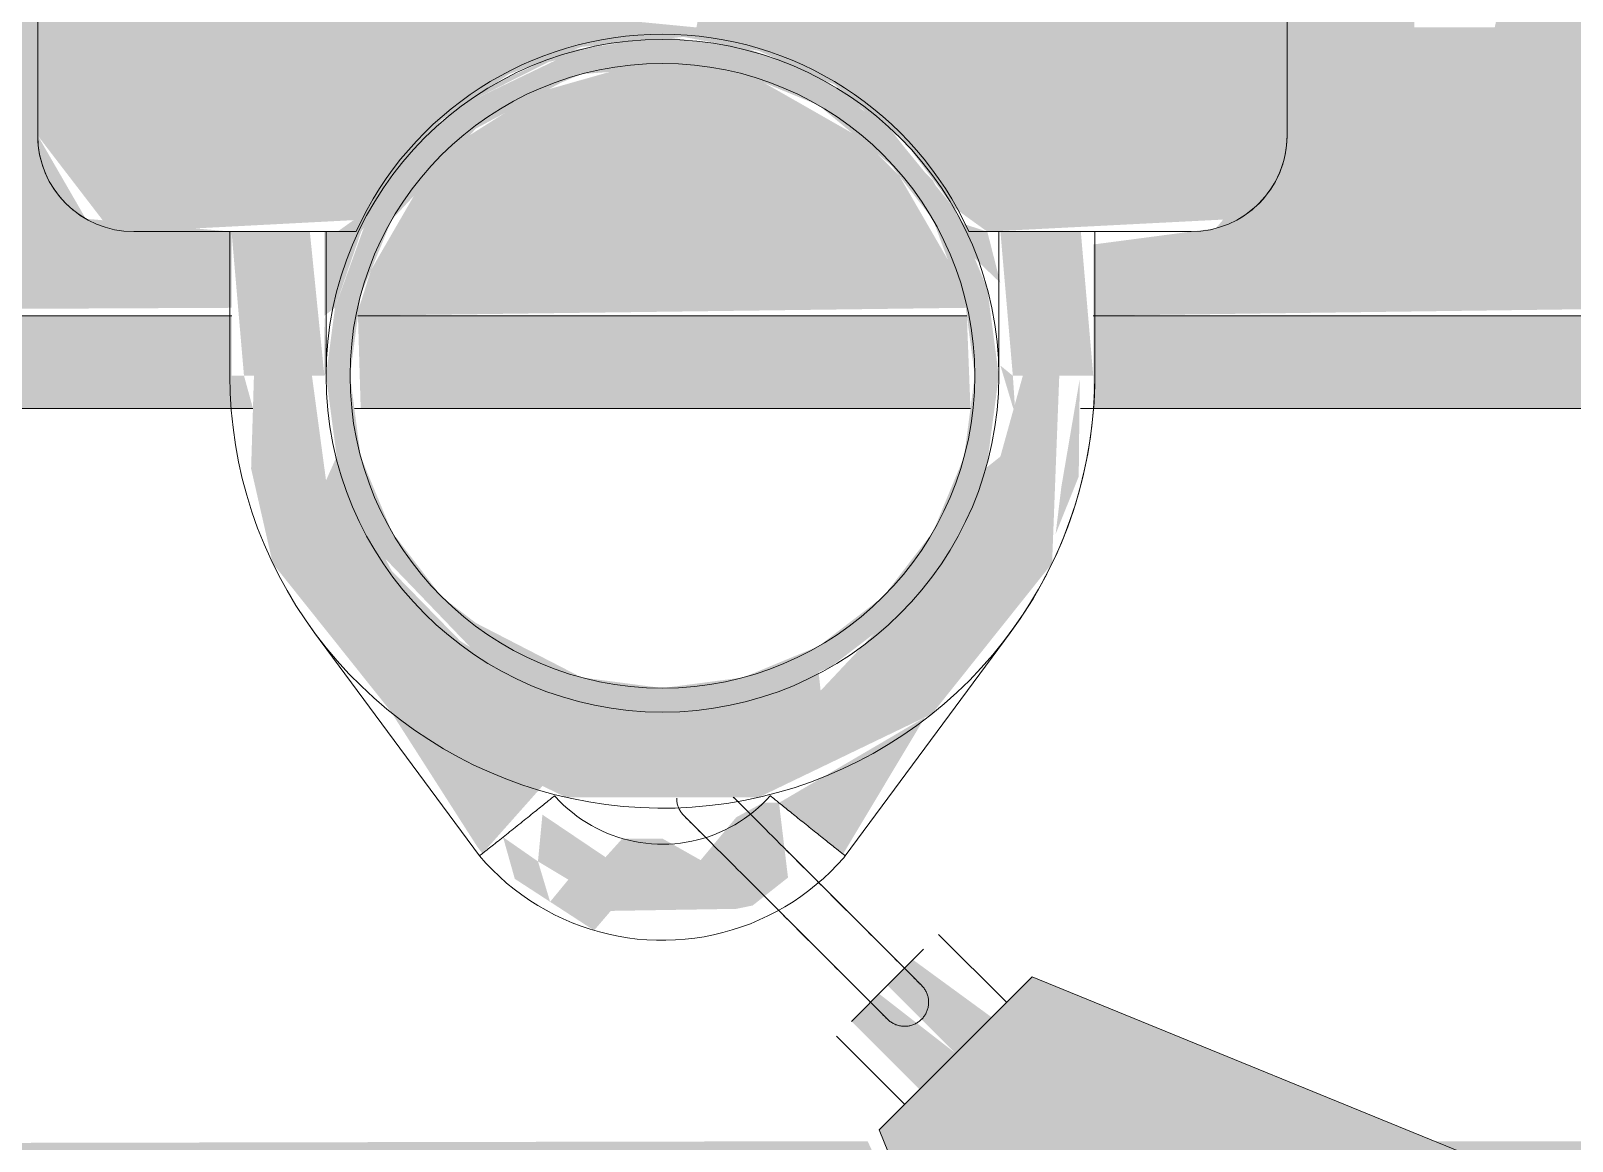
# Model space of a CAD drawing. Header units: inches. Extents: x -54868 to -186, y -265 to 853.
# Drawn here: x -24919.05 to -24911.03, y 282.95 to 288.73 of the extents above; entities that cross this region are included whole.
import ezdxf

# ---------------------------------------------------------------- set-up
doc = ezdxf.new("R2010")
doc.units = ezdxf.units.IN
doc.header["$MEASUREMENT"] = 0
doc.layers.add('Q-SPCQ', color=91, linetype='Continuous', lineweight=9)
doc.layers.add('S-BEAM', color=12, linetype='Continuous', lineweight=9)

# ---------------------------------------------------------------- blocks, each defined once
blk = doc.blocks.new('Girt_Z - 8_D-V16-Section 13')
at = {"layer": 'S-BEAM'}
h = blk.add_hatch(color=256, dxfattribs=at)
h.paths.add_polyline_path([(-25854.1181, 287.25), (-25822.7652, 287.2911), (-25822.7876, 289.6172), (-25906.2652, 289.6172), (-25906.2652, 289.5), (-25906.1402, 289.4561), (-25906.0812, 287.5487), (-25905.9256, 287.25), (-25862.7576, 287.25)], flags=0)
h.paths.add_polyline_path([(-24752.586, 287.25), (-24672.8121, 287.3321), (-24672.6402, 287.7652), (-24672.6402, 289.4889), (-24672.5152, 289.5), (-24672.5152, 289.6172), (-24756.0152, 289.6172), (-24756.0152, 287.25)], flags=0)
h.paths.add_polyline_path([(-25971.3902, 287.25), (-25908.0825, 287.3321), (-25907.8902, 287.5114), (-25907.8902, 289.4889), (-25907.7652, 289.5), (-25907.7652, 289.6172), (-25971.3902, 289.6172)], flags=0)
h.paths.add_polyline_path([(-24757.5152, 287.25), (-24757.5376, 289.6172), (-24813.8902, 289.6172), (-24813.8902, 287.25), (-24765.545, 287.25)], flags=0)
h.paths.add_polyline_path([(-25664.0498, 287.25), (-25661.4368, 287.2911), (-25661.4997, 287.4887), (-25661.7822, 287.9771), (-25661.9814, 288.1749), (-25662.4887, 288.4632), (-25662.7932, 288.5333), (-25663.2373, 288.5333), (-25663.667, 288.4113), (-25664.0549, 288.1705), (-25664.2527, 287.9714), (-25664.5308, 287.4887), (-25664.5849, 287.25)], flags=0)
h.paths.add_polyline_path([(-25821.2652, 287.25), (-25700.3902, 287.25), (-25700.3902, 289.6172), (-25821.2652, 289.6172), (-25821.2652, 287.2911)], flags=0)
h.paths.add_polyline_path([(-24670.5403, 287.25), (-24542.3902, 287.25), (-24542.3902, 289.6172), (-24671.0152, 289.6172), (-24671.0152, 289.5), (-24670.8902, 289.4561), (-24670.8093, 287.3901), (-24670.7263, 287.2777), (-24670.6979, 287.25)], flags=0)
h.paths.add_polyline_path([(-24428.6058, 287.25), (-24252.8902, 287.25), (-24252.8902, 289.6172), (-24524.3902, 289.6172), (-24524.3902, 287.25)], flags=0)
h.paths.add_polyline_path([(-24986.6117, 287.25), (-24986.6117, 288.6875), (-24983.6742, 288.75), (-24983.6742, 289.375), (-24983.4867, 289.375), (-24983.4867, 288.6875), (-24982.8531, 288.6875), (-24982.8531, 289.5), (-24984.1065, 289.5), (-24984.1065, 289.0625), (-24984.3702, 289.0625), (-24984.4349, 288.75), (-24984.8531, 288.75), (-24984.8643, 289.0625), (-24985.1168, 289.0625), (-24985.1168, 289.5), (-24985.8617, 289.5419), (-24985.8617, 289.6172), (-25000.3617, 289.5419), (-25000.3617, 289.5), (-25001.1065, 289.5), (-25001.1065, 289.0625), (-25001.3702, 289.0625), (-25001.4349, 288.75), (-25001.8531, 288.75), (-25001.8643, 289.0625), (-25002.1168, 289.0625), (-25002.1168, 289.5), (-25002.7992, 289.5), (-25002.7992, 287.25), (-24990.1712, 287.25)], flags=0)
h.paths.add_polyline_path([(-25682.3902, 287.25), (-25669.9813, 287.2911), (-25669.9813, 289.5), (-25670.6636, 289.5), (-25670.6636, 289.0625), (-25670.9273, 289.0625), (-25670.992, 288.75), (-25671.4103, 288.75), (-25671.4214, 289.0625), (-25671.674, 289.0625), (-25671.674, 289.5), (-25672.4188, 289.5419), (-25672.4188, 289.6172), (-25682.3902, 289.6172), (-25682.3902, 287.2911)], flags=0)
h.paths.add_polyline_path([(-25003.0492, 287.25), (-25003.0492, 289.5), (-25004.1742, 289.5), (-25004.1742, 287.25)], flags=0)
h.paths.add_polyline_path([(-25004.4242, 287.25), (-25004.4242, 289.5), (-25005.1065, 289.5), (-25005.1065, 289.0625), (-25005.3702, 289.0625), (-25005.4349, 288.75), (-25005.8531, 288.75), (-25005.8643, 289.0625), (-25006.1168, 289.0625), (-25006.1168, 289.5), (-25006.8617, 289.5419), (-25006.8617, 289.6172), (-25103.3902, 289.6172), (-25103.3902, 287.25), (-25007.4502, 287.25)], flags=0)
h.paths.add_polyline_path([(-25669.7313, 287.25), (-25668.6063, 287.2911), (-25668.6063, 289.5), (-25669.7313, 289.5), (-25669.7313, 287.2911)], flags=0)
h.paths.add_polyline_path([(-25668.3563, 287.25), (-25665.2567, 287.2911), (-25665.2567, 287.6875), (-25666.0152, 287.7545), (-25666.2652, 288.1875), (-25666.2652, 289.5), (-25666.6636, 289.4513), (-25666.6636, 289.0625), (-25666.9273, 289.0625), (-25666.992, 288.75), (-25667.4103, 288.75), (-25667.4214, 289.0625), (-25667.674, 289.0625), (-25667.674, 289.5), (-25668.3563, 289.4316), (-25668.3563, 287.2911)], flags=0)
h.paths.add_polyline_path([(-25121.3902, 287.25), (-25121.3902, 289.6172), (-25392.8902, 289.6172), (-25392.8902, 287.25), (-25257.9948, 287.25)], flags=0)
h.paths.add_polyline_path([(-25664.7737, 287.25), (-25664.7187, 287.2911), (-25664.5825, 287.6875), (-25664.3367, 288.0654), (-25663.9953, 288.3724), (-25663.667, 288.5455), (-25663.2373, 288.6583), (-25662.7932, 288.6583), (-25662.2708, 288.5071), (-25661.89, 288.2611), (-25661.6079, 287.9536), (-25661.3902, 287.5483), (-25661.2567, 287.4206), (-25661.3249, 287.6875), (-25661.4601, 287.75), (-25661.89, 288.2905), (-25662.2171, 288.5071), (-25662.5946, 288.6489), (-25663.0152, 288.7005), (-25663.5167, 288.6279), (-25663.9682, 288.4207), (-25664.2612, 288.1749), (-25664.5318, 287.8125), (-25664.7056, 287.6875), (-25664.7737, 287.6875), (-25664.7737, 287.2911)], flags=0)
h.paths.add_polyline_path([(-25410.8902, 287.25), (-25410.8902, 289.6172), (-25571.9188, 289.5419), (-25571.9188, 289.5), (-25572.6636, 289.5), (-25572.6636, 289.0625), (-25572.9273, 289.0625), (-25572.992, 288.75), (-25573.4103, 288.75), (-25573.4214, 289.0625), (-25573.674, 289.0625), (-25573.674, 289.5), (-25574.3563, 289.5), (-25574.3563, 287.25), (-25534.4578, 287.25)], flags=0)
h.paths.add_polyline_path([(-25574.6063, 287.25), (-25574.6063, 289.5), (-25575.7313, 289.5), (-25575.7313, 287.25)], flags=0)
h.paths.add_polyline_path([(-25575.9813, 287.25), (-25575.9813, 289.5), (-25576.6636, 289.5), (-25576.6636, 289.0625), (-25576.9273, 289.0625), (-25576.992, 288.75), (-25577.4103, 288.75), (-25577.4214, 289.0625), (-25577.674, 289.0625), (-25577.674, 289.5), (-25578.4188, 289.5419), (-25578.4188, 289.6172), (-25592.9188, 289.5419), (-25592.9188, 289.5), (-25593.6636, 289.5), (-25593.6636, 289.0625), (-25593.9273, 289.0625), (-25593.992, 288.75), (-25594.4103, 288.75), (-25594.4214, 289.0625), (-25594.674, 289.0625), (-25594.674, 289.5), (-25595.9273, 289.5), (-25595.9273, 288.6875), (-25595.2938, 288.6875), (-25595.2938, 289.375), (-25595.1063, 289.375), (-25595.1063, 288.6875), (-25592.1688, 288.6279), (-25592.1688, 287.25), (-25577.6551, 287.25)], flags=0)
h.paths.add_polyline_path([(-24926.6117, 287.25), (-24918.0067, 287.2911), (-24918.0067, 287.6875), (-24918.7652, 287.7545), (-24919.0152, 288.1875), (-24919.0152, 289.6172), (-24927.3617, 289.5419), (-24927.3617, 289.5), (-24928.1065, 289.5), (-24928.1065, 289.0625), (-24928.3702, 289.0625), (-24928.4349, 288.75), (-24928.8531, 288.75), (-24928.8643, 289.0625), (-24929.1168, 289.0625), (-24929.1168, 289.5), (-24930.3702, 289.5), (-24930.3702, 288.6875), (-24929.7367, 288.6875), (-24929.695, 289.375), (-24929.5492, 289.375), (-24929.5492, 288.6875), (-24926.6117, 288.6279), (-24926.6117, 287.2911)], flags=0)
h.paths.add_polyline_path([(-25652.1688, 287.25), (-25652.1688, 288.6875), (-25649.2313, 288.75), (-25649.2313, 289.375), (-25649.0438, 289.375), (-25649.0438, 288.6875), (-25648.4103, 288.6875), (-25648.4103, 289.5), (-25649.6636, 289.5), (-25649.6636, 289.0625), (-25649.9273, 289.0625), (-25649.992, 288.75), (-25650.4103, 288.75), (-25650.4214, 289.0625), (-25650.674, 289.0625), (-25650.674, 289.5), (-25651.4188, 289.5419), (-25651.4188, 289.6172), (-25659.7652, 289.5312), (-25659.8357, 288.0654), (-25660.1358, 287.7045), (-25660.7737, 287.6206), (-25660.7737, 287.25), (-25655.4103, 287.25)], flags=0)
h.paths.add_polyline_path([(-24917.5237, 287.25), (-24917.4687, 287.2911), (-24917.3325, 287.6875), (-24917.0764, 288.0788), (-24916.7356, 288.3799), (-24916.3567, 288.5705), (-24915.9873, 288.6583), (-24915.5432, 288.6583), (-24915.1134, 288.5455), (-24914.7256, 288.3267), (-24914.3579, 287.9536), (-24914.1402, 287.5483), (-24914.0067, 287.4206), (-24914.0749, 287.6875), (-24914.1956, 287.7266), (-24914.6162, 288.2677), (-24914.9527, 288.4991), (-24915.3446, 288.6489), (-24915.7652, 288.7005), (-24916.2667, 288.6279), (-24916.7182, 288.4207), (-24917.0459, 288.1417), (-24917.2827, 287.811), (-24917.4556, 287.6875), (-24917.5237, 287.6875), (-24917.5237, 287.2911)], flags=0)
h.paths.add_polyline_path([(-24917.3491, 287.25), (-24914.1868, 287.2911), (-24914.2497, 287.4887), (-24914.5322, 287.9771), (-24914.7256, 288.1705), (-24915.2387, 288.4632), (-24915.6555, 288.5481), (-24915.9873, 288.5333), (-24916.417, 288.4113), (-24916.8409, 288.1429), (-24916.9983, 287.9771), (-24917.2808, 287.4887), (-24917.3437, 287.2911)], flags=0)
h.paths.add_polyline_path([(-24913.5237, 287.25), (-24910.4242, 287.2911), (-24910.4242, 289.5), (-24911.1065, 289.5), (-24911.1065, 289.0625), (-24911.3702, 289.0625), (-24911.4349, 288.75), (-24911.8531, 288.75), (-24911.8643, 289.0625), (-24912.1168, 289.0625), (-24912.1168, 289.5), (-24912.5152, 289.4375), (-24912.5857, 288.0654), (-24912.8858, 287.7045), (-24913.5237, 287.6206), (-24913.5237, 287.2911)], flags=0)
h.paths.add_polyline_path([(-24910.1742, 287.25), (-24909.0492, 287.2911), (-24909.0492, 289.5), (-24910.1742, 289.5), (-24910.1742, 287.2911)], flags=0)
h.paths.add_polyline_path([(-24908.7992, 287.25), (-24831.8902, 287.25), (-24831.8902, 289.6172), (-24906.3617, 289.5419), (-24906.3617, 289.5), (-24907.1065, 289.5), (-24907.1065, 289.0625), (-24907.3702, 289.0625), (-24907.4349, 288.75), (-24907.8531, 288.75), (-24907.8643, 289.0625), (-24908.1168, 289.0625), (-24908.1168, 289.5), (-24908.7992, 289.5), (-24908.7992, 287.2911)], flags=0)
h.paths.add_polyline_path([(-24234.8902, 287.25), (-23963.3902, 287.25), (-23963.3902, 289.6172), (-24234.8902, 289.6172)], flags=0)
h.paths.add_polyline_path([(-23945.3902, 287.25), (-23673.8902, 287.25), (-23673.8902, 289.6172), (-23945.3902, 289.6172)], flags=0)
h.paths.add_polyline_path([(-23655.8902, 287.25), (-23384.3902, 287.25), (-23384.3902, 289.6172), (-23655.8902, 289.6172)], flags=0)
h.paths.add_polyline_path([(-23366.3902, 287.25), (-23094.8902, 287.25), (-23094.8902, 289.6172), (-23366.3902, 289.6172)], flags=0)
h.paths.add_polyline_path([(-23076.8902, 287.25), (-22801.2555, 287.25), (-22801.2555, 289.6172), (-23076.8902, 289.6172)], flags=0)
h.paths.add_polyline_path([(-24946.9739, 288.6875), (-24931.6742, 288.75), (-24931.6742, 289.375), (-24931.4867, 289.375), (-24931.4867, 288.6875), (-24930.8531, 288.6875), (-24930.8531, 289.5), (-24932.1065, 289.5), (-24932.1065, 289.0625), (-24932.3702, 289.0625), (-24932.4349, 288.75), (-24932.8531, 288.75), (-24932.8643, 289.0625), (-24933.1168, 289.0625), (-24933.1168, 289.5), (-24933.8617, 289.5419), (-24933.8617, 289.6172), (-24953.3617, 289.5419), (-24953.3617, 289.5), (-24954.1065, 289.5), (-24954.1065, 289.0625), (-24954.3702, 289.0625), (-24954.4349, 288.75), (-24954.8531, 288.75), (-24954.8643, 289.0625), (-24955.1168, 289.0625), (-24955.1168, 289.5), (-24956.1417, 289.5), (-24956.1417, 289.3125), (-24956.3702, 289.3125), (-24956.369, 288.6875), (-24955.7829, 288.6875), (-24955.9655, 289.1891), (-24955.766, 289.1891), (-24955.7367, 289.2533), (-24955.7367, 289.375), (-24955.5492, 289.375), (-24955.5492, 288.6875), (-24954.3702, 288.6875)], flags=0)
h.paths.add_polyline_path([(-24956.8531, 288.6875), (-24956.8543, 289.3125), (-24957.0816, 289.3125), (-24957.0816, 289.5), (-24958.1065, 289.5), (-24958.1065, 289.0625), (-24958.3702, 289.0625), (-24958.4349, 288.75), (-24958.8531, 288.75), (-24958.8643, 289.0625), (-24959.1168, 289.0625), (-24959.1168, 289.5), (-24959.8617, 289.5419), (-24959.9333, 289.6172), (-24979.3617, 289.5419), (-24979.3617, 289.5), (-24980.1065, 289.5), (-24980.1065, 289.0625), (-24980.3702, 289.0625), (-24980.4349, 288.75), (-24980.8531, 288.75), (-24980.8643, 289.0625), (-24981.1168, 289.0625), (-24981.1168, 289.5), (-24982.3702, 289.5), (-24982.3702, 288.6875), (-24981.7367, 288.6875), (-24981.7367, 289.375), (-24981.5492, 289.375), (-24981.5318, 288.6875), (-24957.6742, 288.6875), (-24957.6742, 289.375), (-24957.4867, 289.375), (-24957.434, 289.2533), (-24957.2578, 289.1891), (-24957.4404, 288.6875), (-24956.8543, 288.6875)], flags=0)
h.paths.add_polyline_path([(-25624.4103, 288.6875), (-25623.2313, 288.6875), (-25623.2313, 289.375), (-25623.0438, 289.375), (-25622.9911, 289.2533), (-25622.8149, 289.1891), (-25622.9975, 288.6875), (-25622.4103, 288.6875), (-25622.4114, 289.3125), (-25622.6387, 289.3125), (-25622.6387, 289.5), (-25623.6636, 289.5), (-25623.6636, 289.0625), (-25623.9273, 289.0625), (-25623.992, 288.75), (-25624.4103, 288.75), (-25624.4214, 289.0625), (-25624.674, 289.0625), (-25624.674, 289.5), (-25625.4188, 289.5419), (-25625.4188, 289.6172), (-25644.9188, 289.5419), (-25644.9188, 289.5), (-25645.6636, 289.5), (-25645.6636, 289.0625), (-25645.9273, 289.0625), (-25645.992, 288.75), (-25646.4103, 288.75), (-25646.4214, 289.0625), (-25646.674, 289.0625), (-25646.674, 289.5), (-25647.9273, 289.5), (-25647.9273, 288.6875), (-25647.2938, 288.6875), (-25647.2938, 289.375), (-25647.1063, 289.375), (-25647.1063, 288.6875), (-25624.4107, 288.6875)], flags=0)
h.paths.add_polyline_path([(-25596.4103, 288.6875), (-25596.4103, 289.5), (-25597.6636, 289.5), (-25597.6636, 289.0625), (-25597.9273, 289.0625), (-25597.992, 288.75), (-25598.4103, 288.75), (-25598.4214, 289.0625), (-25598.674, 289.0625), (-25598.674, 289.5), (-25599.4188, 289.5419), (-25599.4188, 289.6172), (-25618.9188, 289.5419), (-25618.9188, 289.5), (-25619.6636, 289.5), (-25619.6636, 289.0625), (-25619.9273, 289.0625), (-25619.992, 288.75), (-25620.4103, 288.75), (-25620.4214, 289.0625), (-25620.674, 289.0625), (-25620.674, 289.5), (-25621.6988, 289.5), (-25621.6988, 289.3125), (-25621.9273, 289.3125), (-25621.9261, 288.6875), (-25621.3401, 288.6875), (-25621.5226, 289.1891), (-25621.3231, 289.1891), (-25621.2938, 289.2533), (-25621.2938, 289.375), (-25621.1063, 289.375), (-25621.1063, 288.6875), (-25597.2313, 288.75), (-25597.2313, 289.375), (-25597.0438, 289.375), (-25597.0438, 288.6875), (-25596.9188, 288.6875)], flags=0)
h = blk.add_hatch(color=256, dxfattribs=at)
h.paths.add_polyline_path([(-24917.9049, 286.7679), (-24917.8954, 286.7679), (-24917.942, 286.9375), (-24918.0067, 286.9375), (-24918.0067, 287.25), (-24926.6117, 287.25), (-24926.6117, 286.7679), (-24917.942, 286.7679)], flags=0)
h.paths.add_polyline_path([(-25905.6745, 286.7679), (-25822.7652, 286.7679), (-25822.7652, 287.25), (-25905.9256, 287.25)], flags=0)
h.paths.add_polyline_path([(-25971.3902, 286.7679), (-25907.7886, 286.7679), (-25908.0825, 287.25), (-25971.3902, 287.25)], flags=0)
h.paths.add_polyline_path([(-25821.2652, 286.7679), (-25700.3902, 286.7679), (-25700.3902, 287.25), (-25821.2652, 287.25)], flags=0)
h.paths.add_polyline_path([(-25682.3902, 286.7679), (-25669.9813, 286.7679), (-25669.9813, 287.25), (-25682.3902, 287.25)], flags=0)
h.paths.add_polyline_path([(-25669.7313, 286.7679), (-25668.6063, 286.7679), (-25668.6063, 287.25), (-25669.7313, 287.25)], flags=0)
h.paths.add_polyline_path([(-25668.3563, 286.7679), (-25665.19, 286.7679), (-25665.2567, 287.25), (-25668.3563, 287.25), (-25668.3563, 286.9375)], flags=0)
h.paths.add_polyline_path([(-25664.6179, 286.7679), (-25661.4126, 286.7679), (-25661.4314, 287.25), (-25664.5991, 287.25), (-25664.6402, 286.9375)], flags=0)
h.paths.add_polyline_path([(-24428.6058, 286.7679), (-24252.8902, 286.7679), (-24252.8902, 287.25), (-24524.3902, 287.25), (-24524.3902, 286.7679)], flags=0)
h.paths.add_polyline_path([(-25664.7792, 286.7679), (-25664.8384, 286.9375), (-25664.8902, 286.9375), (-25664.7954, 286.7679)], flags=0)
h.paths.add_polyline_path([(-24542.3902, 286.7679), (-24542.3902, 287.25), (-24670.7407, 287.25), (-24670.92, 286.7679), (-24566.8373, 286.7679)], flags=0)
h.paths.add_polyline_path([(-24673.106, 286.7679), (-24672.8549, 287.25), (-24756.0152, 287.25), (-24756.0152, 286.7679), (-24679.1504, 286.7679)], flags=0)
h.paths.add_polyline_path([(-25661.2392, 286.7679), (-25661.2098, 286.7679), (-25661.2567, 286.9375)], flags=0)
h.paths.add_polyline_path([(-25661.1358, 286.7679), (-25661.0987, 286.7679), (-25661.1402, 286.7814)], flags=0)
h.paths.add_polyline_path([(-25660.7725, 286.7679), (-25652.1688, 286.7679), (-25652.1688, 287.25), (-25660.7737, 287.25), (-25660.8384, 286.9375), (-25660.8902, 286.9375), (-25660.7987, 286.7679), (-25660.7737, 286.7679)], flags=0)
h.paths.add_polyline_path([(-24757.5152, 286.7679), (-24757.5152, 287.25), (-24813.8902, 287.25), (-24813.8902, 286.7679), (-24765.545, 286.7679)], flags=0)
h.paths.add_polyline_path([(-25592.1688, 286.7679), (-25575.9813, 286.7679), (-25575.9813, 287.25), (-25592.1688, 287.25), (-25592.1688, 286.9375)], flags=0)
h.paths.add_polyline_path([(-25575.7313, 286.7679), (-25574.6063, 286.7679), (-25574.6063, 287.25), (-25575.7313, 287.25)], flags=0)
h.paths.add_polyline_path([(-25574.3563, 286.7679), (-25410.8902, 286.7679), (-25410.8902, 287.25), (-25574.3563, 287.25)], flags=0)
h.paths.add_polyline_path([(-24831.8902, 286.7679), (-24831.8902, 287.25), (-24908.7992, 287.25), (-24908.7992, 286.7679), (-24843.3003, 286.7679)], flags=0)
h.paths.add_polyline_path([(-25392.8902, 286.7679), (-25121.3902, 286.7679), (-25121.3902, 287.25), (-25392.8902, 287.25)], flags=0)
h.paths.add_polyline_path([(-24909.0492, 286.7679), (-24909.0492, 287.25), (-24910.1742, 287.25), (-24910.1742, 286.7679)], flags=0)
h.paths.add_polyline_path([(-25103.3902, 286.7679), (-25004.4242, 286.7679), (-25004.4242, 287.25), (-25103.3902, 287.25)], flags=0)
h.paths.add_polyline_path([(-24910.4242, 286.7679), (-24910.4242, 287.25), (-24913.5237, 287.25), (-24913.5237, 286.7679), (-24912.416, 286.7679)], flags=0)
h.paths.add_polyline_path([(-25004.1742, 286.7679), (-25003.0492, 286.7679), (-25003.0492, 287.25), (-25004.1742, 287.25)], flags=0)
h.paths.add_polyline_path([(-25002.7992, 286.7679), (-24986.6117, 286.7679), (-24986.6117, 287.25), (-25002.7992, 287.25)], flags=0)
h.paths.add_polyline_path([(-24913.9306, 286.7679), (-24913.942, 286.9375), (-24914.0067, 286.9906), (-24913.9401, 286.7679)], flags=0)
h.paths.add_polyline_path([(-24917.2912, 286.7679), (-24914.1626, 286.7679), (-24914.1814, 287.25), (-24917.3491, 287.25), (-24917.3349, 286.7679)], flags=0)
h.paths.add_polyline_path([(-24917.5237, 286.9375), (-24917.5124, 286.9589), (-24917.5237, 287.25)], flags=0)
h.paths.add_polyline_path([(-24917.5884, 286.9375), (-24917.6402, 286.9375), (-24917.6402, 286.7814)], flags=0)
h.paths.add_polyline_path([(-22801.2555, 286.7679), (-22801.2555, 287.25), (-23076.8902, 287.25), (-23076.8902, 286.7679), (-22804.3856, 286.7679)], flags=0)
h.paths.add_polyline_path([(-24234.8902, 286.7679), (-23963.3902, 286.7679), (-23963.3902, 287.25), (-24234.8902, 287.25)], flags=0)
h.paths.add_polyline_path([(-23094.8902, 286.7679), (-23094.8902, 287.25), (-23366.3902, 287.25), (-23366.3902, 286.7679), (-23184.5223, 286.7679)], flags=0)
h.paths.add_polyline_path([(-23945.3902, 286.7679), (-23673.8902, 286.7679), (-23673.8902, 287.25), (-23945.3902, 287.25)], flags=0)
h.paths.add_polyline_path([(-23655.8902, 286.7679), (-23384.3902, 286.7679), (-23384.3902, 287.25), (-23655.8902, 287.25)], flags=0)
for p, q in [((-24926.6117, 287.25), (-24918.0045, 287.25)), ((-24917.3491, 287.25), (-24914.1814, 287.25)), ((-24913.5237, 287.25), (-24910.4242, 287.25)), ((-24917.8954, 286.7679), (-24926.6117, 286.7679)), ((-24914.1626, 286.7679), (-24917.3679, 286.7679)), ((-24910.4242, 286.7679), (-24913.5904, 286.7679))]:
    blk.add_line(p, q, dxfattribs=at)
blk = doc.blocks.new('Basketball_Backstop-Performance_Sports_Systems-3103-Ceiling_Hung - 27_-0_ to 27_-11 7_8_-706978-Section 13')
at = {"layer": 'Q-SPCQ'}
h = blk.add_hatch(color=256, dxfattribs=at)
h.paths.add_polyline_path([(-25004.6065, 281.375), (-24958.1065, 281.375), (-24958.1065, 282.875), (-25004.6065, 282.955), (-25004.6065, 282.6023)], flags=0)
h.paths.add_polyline_path([(-24953.4069, 281.375), (-24913.9688, 281.375), (-24914.6975, 282.955), (-24955.1065, 282.875), (-24955.1065, 281.375), (-24953.419, 281.375)], flags=0)
h.paths.add_polyline_path([(-24909.9272, 281.375), (-24908.6065, 281.4228), (-24908.6065, 282.955), (-24911.7466, 282.955), (-24910.6553, 282.4487), (-24910.1414, 281.875), (-24909.9478, 281.375)], flags=0)
h.paths.add_polyline_path([(-24956.4242, 282.2365), (-24956.5505, 282.0594), (-24956.5223, 282.2313), (-24956.5095, 282.232)], flags=0)
h.paths.add_polyline_path([(-24956.4242, 281.8081), (-24956.5095, 282.3959), (-24956.7992, 282.3125), (-24956.794, 282.2363), (-24956.6117, 282.2265), (-24956.6065, 282.0548), (-24956.5477, 282.0519), (-24956.4439, 281.8138)], flags=0)
h.paths.add_polyline_path([(-24956.7012, 281.8353), (-24956.6805, 281.8436), (-24956.7992, 282.2365), (-24956.794, 281.9896), (-24956.7036, 281.8392)], flags=0)
h.paths.add_polyline_path([(-24956.2992, 281.9148), (-24956.2367, 282.125), (-24956.2992, 281.9375)], flags=0)
blk = doc.blocks.new('Basketball_Backstop-Performance_Sports_Systems-3103-Ceiling_Hung - 27_-0_ to 27_-11 7_8_-V41-Section 13')
at = {"layer": 'Q-SPCQ'}
h = blk.add_hatch(color=256, dxfattribs=at)
h.paths.add_polyline_path([(-24917.7652, 286.9375), (-24917.5237, 286.9375), (-24917.5995, 287.6875), (-24918.0067, 287.6875), (-24917.942, 286.9375), (-24917.8299, 286.9375)], flags=0)
h.paths.add_polyline_path([(-24917.8242, 290.125), (-24917.5237, 290.125), (-24917.5884, 290.4375), (-24918.0067, 290.4375), (-24917.942, 290.125), (-24917.8299, 290.125)], flags=0)
h = blk.add_hatch(color=256, dxfattribs=at)
h.paths.add_polyline_path([(-24913.7652, 286.9375), (-24913.5237, 286.9375), (-24913.5884, 287.6875), (-24914.0067, 287.6875), (-24913.942, 286.9375), (-24913.8299, 286.9375)], flags=0)
h.paths.add_polyline_path([(-24913.7652, 290.125), (-24913.5237, 290.125), (-24913.5884, 290.4375), (-24914.0067, 290.4375), (-24913.9374, 290.125), (-24913.771, 290.125)], flags=0)
for points in [[(-24918.5152, 287.6875), (-24917.3204, 287.75), (-24916.9143, 288.2677), (-24916.5634, 288.5071), (-24916.1858, 288.6489), (-24915.6555, 288.7005), (-24915.2638, 288.6279), (-24914.8701, 288.453), (-24914.5192, 288.1749), (-24914.2486, 287.8125), (-24914.0749, 287.6875), (-24912.7652, 287.7545), (-24912.5152, 288.1875), (-24912.5152, 289.375), (-24915.3277, 289.375), (-24915.3277, 289.0625), (-24915.5237, 289.0625), (-24915.5884, 288.75), (-24916.0067, 288.7906), (-24916.0067, 289.0625), (-24916.2027, 289.0625), (-24916.2027, 289.375), (-24919.0152, 289.375), (-24919.0152, 288.1875), (-24918.6446, 287.7045)], [(-24915.2646, 284.7439), (-24914.3624, 285.1784), (-24913.738, 285.9613), (-24913.7005, 286.9375), (-24913.8902, 286.9375), (-24914.007, 286.5169), (-24914.0882, 286.4525), (-24914.3579, 285.9214), (-24914.9421, 285.299), (-24914.9527, 285.3961), (-24915.5921, 285.2103), (-24916.017, 285.2206), (-24916.5097, 285.3679), (-24916.8166, 285.5573), (-24917.1734, 285.9226), (-24917.398, 286.3455), (-24917.4599, 286.5169), (-24917.5152, 286.3931), (-24917.5884, 286.9375), (-24917.6402, 286.9375), (-24917.8902, 286.9375), (-24917.9049, 286.4541), (-24917.7924, 285.9613), (-24917.1681, 285.1784), (-24916.2659, 284.7439), (-24915.5079, 284.7439)], [(-24913.7195, 286.1137), (-24913.5993, 286.4134), (-24913.5941, 286.9203), (-24913.6898, 286.3586), (-24913.7109, 286.1845)], [(-24916.7016, 284.4516), (-24916.3891, 284.8033), (-24917.1949, 285.2163), (-24916.7275, 284.486)], [(-24914.8255, 284.4488), (-24914.3994, 285.1605), (-24915.1587, 284.7155), (-24914.8595, 284.4759)], [(-24914.2401, 283.4124), (-24914.0526, 283.5999), (-24914.4611, 283.8985), (-24914.5937, 283.7659)], [(-24914.4276, 283.2249), (-24914.2401, 283.4124), (-24914.6378, 283.7217), (-24914.7812, 283.5784), (-24914.4825, 283.2798)]]:
    blk.add_hatch(color=256, dxfattribs=at).paths.add_polyline_path(points, flags=0)
h = blk.add_hatch(color=256, dxfattribs=at)
h.paths.add_polyline_path([(-24915.7652, 285.1875), (-24915.3123, 285.2471), (-24914.8902, 285.422), (-24914.5278, 285.7001), (-24914.2497, 286.0625), (-24914.0749, 286.4846), (-24914.0152, 286.9375), (-24914.0749, 287.3904), (-24914.2497, 287.8125), (-24914.5758, 288.2118), (-24914.9148, 288.4632), (-24915.3123, 288.6279), (-24915.7652, 288.6875), (-24916.2182, 288.6279), (-24916.7356, 288.3799), (-24917.0027, 288.1749), (-24917.2808, 287.8125), (-24917.4687, 287.2911), (-24917.5152, 286.9375), (-24917.4556, 286.4846), (-24917.2808, 286.0625), (-24916.7356, 285.4951), (-24916.6402, 285.422), (-24916.2182, 285.2471)], flags=0)
h.paths.add_polyline_path([(-24915.7652, 285.3125), (-24916.1858, 285.3679), (-24916.7356, 285.6513), (-24916.9143, 285.7885), (-24917.1725, 286.125), (-24917.3349, 286.5169), (-24917.3902, 286.9375), (-24917.3349, 287.3581), (-24917.1725, 287.75), (-24916.7356, 288.2237), (-24916.2918, 288.4632), (-24916.1858, 288.5071), (-24915.6555, 288.5481), (-24915.2387, 288.4632), (-24914.9527, 288.3448), (-24914.5758, 288.0339), (-24914.3579, 287.75), (-24914.1868, 287.2911), (-24914.1402, 286.9375), (-24914.1956, 286.5169), (-24914.3579, 286.125), (-24914.6162, 285.7885), (-24914.9527, 285.5302), (-24915.3446, 285.3679)], flags=0)
h = blk.add_hatch(color=256, dxfattribs=at)
h.paths.add_polyline_path([(-24916.4126, 284.4107), (-24916.5943, 284.537), (-24916.5331, 284.3199), (-24916.3494, 284.2004)], flags=0)
h.paths.add_polyline_path([(-24916.1208, 284.0516), (-24916.0336, 284.1532), (-24915.3812, 284.1638), (-24915.296, 284.1811), (-24915.1118, 284.3265), (-24915.1587, 284.7155), (-24915.2428, 284.7155), (-24915.3812, 284.64), (-24915.5662, 284.4172), (-24915.7652, 284.5296), (-24915.9737, 284.5296), (-24916.0611, 284.4326), (-24916.3894, 284.6539), (-24916.4126, 284.4107), (-24916.2546, 284.3158), (-24916.3494, 284.2004), (-24916.2267, 284.1206)], flags=0)
h = blk.add_hatch(color=256, dxfattribs=at)
h.paths.add_polyline_path([(-24911.6769, 279.0646), (-24911.2233, 279.1425), (-24910.8023, 279.3286), (-24910.4394, 279.6117), (-24910.0311, 280.2579), (-24909.9702, 280.3956), (-24909.8923, 280.8492), (-24909.9272, 281.3082), (-24910.2562, 282.032), (-24910.3206, 282.1327), (-24910.9296, 282.6023), (-24911.0569, 282.6735), (-24913.8424, 283.8101), (-24914.6378, 283.0146), (-24913.2764, 279.8275), (-24912.9604, 279.4928), (-24912.416, 279.193), (-24912.1359, 279.0995)], flags=0)
h.paths.add_polyline_path([(-24911.896, 280.4495), (-24911.7652, 280.6562), (-24911.9257, 280.6507), (-24911.908, 280.5305)], flags=0)
h.paths.add_polyline_path([(-24912.2532, 280.8067), (-24912.0283, 280.844), (-24912.0416, 280.9745), (-24912.2062, 280.844)], flags=0)
h.paths.add_polyline_path([(-24912.1224, 281.2947), (-24912.0067, 281.0808), (-24911.942, 281.2233), (-24912.0572, 281.2689)], flags=0)
h.paths.add_polyline_path([(-24911.2773, 281.0683), (-24911.5176, 281.0683), (-24911.4242, 280.9517), (-24911.3052, 281.0461)], flags=0)
h.paths.add_polyline_path([(-24911.408, 280.5803), (-24911.5494, 280.7607), (-24911.5487, 280.636), (-24911.5004, 280.6168)], flags=0)
h.paths.add_polyline_path([(-24911.896, 280.4495), (-24912.2432, 280.844), (-24912.0828, 281.3053), (-24911.6094, 281.4004), (-24911.3006, 280.9812), (-24911.4714, 280.5633), (-24911.8782, 280.4543)], flags=0)
h.paths.add_polyline_path([(-24911.595, 281.1583), (-24911.6345, 281.4255), (-24911.7652, 281.2187), (-24911.6246, 281.1811)], flags=0)
for p, q in [((-24919.0152, 288.1875), (-24919.0152, 289.375)), ((-24912.5152, 289.375), (-24912.5152, 288.1875)), ((-24918.5152, 287.6875), (-24917.359, 287.6875)), ((-24918.0152, 287.6875), (-24918.0152, 286.9375)), ((-24918.0152, 287.6875), (-24918.0152, 286.9375)), ((-24918.0152, 287.6875), (-24918.0152, 286.9375)), ((-24917.5152, 286.9375), (-24917.5152, 287.6875)), ((-24917.5152, 286.9375), (-24917.5152, 287.6875)), ((-24917.5152, 286.9375), (-24917.5152, 287.6875)), ((-24914.1715, 287.6875), (-24913.0152, 287.6875)), ((-24914.0152, 287.6875), (-24914.0152, 286.9375)), ((-24914.0152, 287.6875), (-24914.0152, 286.9375)), ((-24914.0152, 287.6875), (-24914.0152, 286.9375)), ((-24913.5152, 286.9375), (-24913.5152, 287.6875)), ((-24913.5152, 286.9375), (-24913.5152, 287.6875)), ((-24913.5152, 286.9375), (-24913.5152, 287.6875)), ((-24917.5747, 285.6002), (-24916.7168, 284.4395)), ((-24914.8136, 284.4395), (-24913.9558, 285.6002)), ((-24913.9749, 283.6775), (-24914.3285, 284.0311)), ((-24914.5937, 283.7659), (-24914.4062, 283.9534)), ((-24913.8424, 283.8101), (-24914.6378, 283.0146)), ((-24911.0569, 282.6735), (-24913.8424, 283.8101)), ((-24914.7812, 283.5784), (-24914.5937, 283.7659)), ((-24914.8588, 283.5008), (-24914.5053, 283.1472)), ((-24914.6378, 283.0146), (-24913.5013, 280.2291))]:
    blk.add_line(p, q, dxfattribs=at)
at = {"layer": 'Q-SPCQ', "flags": 128}
for points in [[(-24918.0152, 286.9375), (-24918.0134, 286.8475), (-24918.008, 286.7577), (-24917.999, 286.6681), (-24917.9865, 286.579), (-24917.9704, 286.4905), (-24917.9507, 286.4027), (-24917.9276, 286.3157), (-24917.901, 286.2297), (-24917.871, 286.1449), (-24917.8376, 286.0613), (-24917.8009, 285.9791), (-24917.761, 285.8985), (-24917.7178, 285.8195), (-24917.6715, 285.7423), (-24917.6222, 285.6671), (-24917.5699, 285.5938), (-24917.5148, 285.5227), (-24917.4568, 285.4539), (-24917.3961, 285.3874), (-24917.3328, 285.3234), (-24917.267, 285.2621), (-24917.1988, 285.2033), (-24917.1283, 285.1474), (-24917.0556, 285.0943), (-24916.9809, 285.0442), (-24916.9042, 284.9971), (-24916.8257, 284.9531), (-24916.7455, 284.9123), (-24916.6637, 284.8747), (-24916.5805, 284.8404), (-24916.496, 284.8095), (-24916.4103, 284.782), (-24916.3236, 284.7579), (-24916.236, 284.7373), (-24916.1477, 284.7202), (-24916.0587, 284.7067), (-24915.9692, 284.6968), (-24915.8795, 284.6904), (-24915.7895, 284.6876), (-24915.6995, 284.6885), (-24915.6096, 284.6929), (-24915.52, 284.7009), (-24915.4308, 284.7125), (-24915.3421, 284.7277), (-24915.254, 284.7463), (-24915.1668, 284.7685), (-24915.0805, 284.7942), (-24914.9954, 284.8233), (-24914.9115, 284.8558), (-24914.8289, 284.8916), (-24914.7478, 284.9307), (-24914.6684, 284.973), (-24914.5907, 285.0184), (-24914.5149, 285.0669), (-24914.4411, 285.1184), (-24914.3694, 285.1728), (-24914.3, 285.23), (-24914.2328, 285.29), (-24914.1682, 285.3526), (-24914.1061, 285.4177), (-24914.0466, 285.4853), (-24913.9899, 285.5552), (-24913.9361, 285.6273), (-24913.8852, 285.7015), (-24913.8372, 285.7776), (-24913.7924, 285.8556), (-24913.7507, 285.9354), (-24913.7122, 286.0168), (-24913.6771, 286.0996), (-24913.6452, 286.1838), (-24913.6168, 286.2692), (-24913.5918, 286.3556), (-24913.5702, 286.443), (-24913.5522, 286.5312), (-24913.5377, 286.62), (-24913.5268, 286.7093), (-24913.5195, 286.799), (-24913.5157, 286.8889), (-24913.5152, 286.9375)], [(-24918.0152, 286.9375), (-24918.0134, 286.8475), (-24918.008, 286.7577), (-24917.999, 286.6681), (-24917.9865, 286.579), (-24917.9704, 286.4905), (-24917.9507, 286.4027), (-24917.9276, 286.3157), (-24917.901, 286.2297)], [(-24918.0152, 286.9375), (-24918.0134, 286.8475), (-24918.008, 286.7577), (-24917.999, 286.6681), (-24917.9865, 286.579), (-24917.9704, 286.4905), (-24917.9507, 286.4027), (-24917.9276, 286.3157), (-24917.901, 286.2297), (-24917.871, 286.1449), (-24917.8376, 286.0613)], [(-24913.7262, 285.9863), (-24913.6898, 286.0686), (-24913.6567, 286.1523), (-24913.627, 286.2373), (-24913.6007, 286.3233), (-24913.5778, 286.4104), (-24913.5585, 286.4983), (-24913.5427, 286.5869), (-24913.5305, 286.676), (-24913.5218, 286.7656), (-24913.5167, 286.8555), (-24913.5152, 286.9375)], [(-24913.5918, 286.3556), (-24913.5702, 286.443), (-24913.5522, 286.5312), (-24913.5377, 286.62), (-24913.5268, 286.7093), (-24913.5195, 286.799), (-24913.5157, 286.8889), (-24913.5152, 286.9375)], [(-24913.7122, 286.0168), (-24913.6771, 286.0996), (-24913.6452, 286.1838)], [(-24917.761, 285.8985), (-24917.7178, 285.8195), (-24917.6715, 285.7423), (-24917.6222, 285.6671), (-24917.5699, 285.5938), (-24917.5148, 285.5227)], [(-24917.761, 285.8985), (-24917.7178, 285.8195), (-24917.6715, 285.7423), (-24917.6222, 285.6671), (-24917.5747, 285.6002)], [(-24913.9558, 285.6002), (-24913.9037, 285.6736), (-24913.8547, 285.7491), (-24913.8087, 285.8264), (-24913.7658, 285.9056)], [(-24914.0466, 285.4853), (-24913.9899, 285.5552), (-24913.9361, 285.6273), (-24913.8852, 285.7015), (-24913.8372, 285.7776), (-24913.7924, 285.8556)], [(-24915.2042, 284.7523), (-24915.2245, 284.7303), (-24915.2457, 284.7091), (-24915.2678, 284.6887), (-24915.2906, 284.6693), (-24915.3142, 284.6508), (-24915.3385, 284.6332), (-24915.3636, 284.6166), (-24915.3892, 284.6011), (-24915.4155, 284.5866), (-24915.4423, 284.5731), (-24915.4696, 284.5607), (-24915.4974, 284.5495), (-24915.5256, 284.5393), (-24915.5542, 284.5303), (-24915.5832, 284.5224), (-24915.6124, 284.5157), (-24915.6419, 284.5102), (-24915.6716, 284.5059), (-24915.7014, 284.5027), (-24915.7314, 284.5008), (-24915.7613, 284.5), (-24915.7913, 284.5005), (-24915.8213, 284.5021), (-24915.8512, 284.5049), (-24915.8809, 284.509), (-24915.9104, 284.5142), (-24915.9397, 284.5206), (-24915.9688, 284.5281), (-24915.9975, 284.5369), (-24916.0258, 284.5467), (-24916.0537, 284.5577), (-24916.0812, 284.5698), (-24916.1081, 284.583), (-24916.1345, 284.5972), (-24916.1603, 284.6125), (-24916.1855, 284.6288), (-24916.21, 284.6461), (-24916.2338, 284.6644), (-24916.2568, 284.6836), (-24916.2791, 284.7037), (-24916.3005, 284.7247), (-24916.3211, 284.7465), (-24916.3263, 284.7523)], [(-24916.236, 284.7373), (-24916.1477, 284.7202), (-24916.0587, 284.7067), (-24915.9692, 284.6968), (-24915.8795, 284.6904), (-24915.7895, 284.6876), (-24915.6995, 284.6885), (-24915.6096, 284.6929), (-24915.52, 284.7009), (-24915.4308, 284.7125), (-24915.3421, 284.7277), (-24915.254, 284.7463)], [(-24915.6543, 284.6498), (-24915.6578, 284.6534), (-24915.6611, 284.6572), (-24915.6643, 284.661), (-24915.6673, 284.665), (-24915.6701, 284.6691), (-24915.6728, 284.6734), (-24915.6753, 284.6777), (-24915.6776, 284.6821), (-24915.6798, 284.6866), (-24915.6818, 284.6912), (-24915.6835, 284.6959), (-24915.6851, 284.7006), (-24915.6865, 284.7054), (-24915.6878, 284.7103), (-24915.6888, 284.7152), (-24915.6896, 284.7201), (-24915.6902, 284.725), (-24915.6907, 284.73), (-24915.6909, 284.735), (-24915.6909, 284.74)], [(-24915.3965, 284.7456), (-24915.3849, 284.734), (-24915.3726, 284.7216), (-24915.3596, 284.7086), (-24915.3459, 284.695), (-24915.3316, 284.6807)], [(-24914.9472, 284.2963), (-24914.9684, 284.3175), (-24914.9896, 284.3386), (-24915.0107, 284.3597), (-24915.0317, 284.3807), (-24915.0526, 284.4016), (-24915.0733, 284.4223), (-24915.0938, 284.4428), (-24915.114, 284.4631), (-24915.134, 284.4831), (-24915.1537, 284.5028), (-24915.1731, 284.5221), (-24915.1921, 284.5412), (-24915.2107, 284.5598), (-24915.2289, 284.578), (-24915.2467, 284.5957), (-24915.2639, 284.613), (-24915.2807, 284.6297), (-24915.2969, 284.6459), (-24915.3126, 284.6616), (-24915.3276, 284.6767), (-24915.3421, 284.6912), (-24915.356, 284.705), (-24915.3691, 284.7182), (-24915.3816, 284.7307), (-24915.3935, 284.7425)], [(-24915.5189, 284.5144), (-24915.5327, 284.5282), (-24915.5459, 284.5414), (-24915.5584, 284.5539), (-24915.5702, 284.5657), (-24915.5813, 284.5768), (-24915.5917, 284.5872), (-24915.6013, 284.5968), (-24915.6102, 284.6057), (-24915.6183, 284.6138), (-24915.6256, 284.6211), (-24915.632, 284.6275), (-24915.6377, 284.6332), (-24915.6426, 284.6381), (-24915.6466, 284.6421), (-24915.6498, 284.6453), (-24915.6521, 284.6476), (-24915.6536, 284.6491), (-24915.6543, 284.6498)], [(-24915.6543, 284.6498), (-24915.6539, 284.6494), (-24915.6526, 284.6481), (-24915.6505, 284.646), (-24915.6475, 284.643), (-24915.6437, 284.6392), (-24915.6391, 284.6346), (-24915.6337, 284.6292), (-24915.6274, 284.6229), (-24915.6203, 284.6158), (-24915.6124, 284.6079), (-24915.6038, 284.5993), (-24915.5944, 284.5899), (-24915.5842, 284.5797), (-24915.5733, 284.5688), (-24915.5617, 284.5572), (-24915.5494, 284.5449), (-24915.5364, 284.5319), (-24915.5227, 284.5182), (-24915.5084, 284.5039), (-24915.4935, 284.489), (-24915.478, 284.4735), (-24915.4619, 284.4574), (-24915.4453, 284.4408), (-24915.4281, 284.4236), (-24915.4105, 284.406), (-24915.3924, 284.3879), (-24915.3739, 284.3694), (-24915.355, 284.3505), (-24915.3358, 284.3313), (-24915.3162, 284.3116), (-24915.2962, 284.2917), (-24915.276, 284.2715), (-24915.2556, 284.2511), (-24915.2349, 284.2304), (-24915.2141, 284.2096), (-24915.1932, 284.1886), (-24915.1721, 284.1676), (-24915.1509, 284.1464), (-24915.1297, 284.1252), (-24915.124, 284.1195)], [(-24916.7168, 284.4395), (-24916.6836, 284.4021), (-24916.649, 284.366), (-24916.6129, 284.3314), (-24916.5755, 284.2982), (-24916.5368, 284.2666), (-24916.4969, 284.2365), (-24916.4558, 284.208), (-24916.4135, 284.1813), (-24916.3703, 284.1562), (-24916.3261, 284.1329), (-24916.2809, 284.1113), (-24916.235, 284.0916), (-24916.1883, 284.0738), (-24916.1409, 284.0578), (-24916.0929, 284.0437), (-24916.0444, 284.0316), (-24915.9955, 284.0214), (-24915.9462, 284.0132), (-24915.8966, 284.0069), (-24915.8468, 284.0027), (-24915.7968, 284.0004), (-24915.7468, 284.0001), (-24915.6969, 284.0019), (-24915.647, 284.0056), (-24915.5973, 284.0113), (-24915.5479, 284.019), (-24915.4989, 284.0287), (-24915.4503, 284.0403), (-24915.4021, 284.0539), (-24915.3546, 284.0694), (-24915.3077, 284.0867), (-24915.2616, 284.106), (-24915.2162, 284.127), (-24915.1717, 284.1499), (-24915.1282, 284.1745), (-24915.0857, 284.2008), (-24915.0443, 284.2288), (-24915.004, 284.2585), (-24914.965, 284.2897), (-24914.9272, 284.3225), (-24914.8908, 284.3567), (-24914.8558, 284.3924), (-24914.8222, 284.4295), (-24914.8136, 284.4395)], [(-24915.1195, 284.4685), (-24915.0993, 284.4483), (-24915.0788, 284.4279), (-24915.0582, 284.4072), (-24915.0373, 284.3864), (-24915.0164, 284.3654), (-24914.9953, 284.3443), (-24914.9741, 284.3232), (-24914.9529, 284.302), (-24914.9472, 284.2963)], [(-24914.9472, 284.2963), (-24914.926, 284.275), (-24914.9048, 284.2539), (-24914.8837, 284.2328), (-24914.8627, 284.2118), (-24914.8418, 284.1909), (-24914.8211, 284.1702), (-24914.8006, 284.1497), (-24914.7804, 284.1294), (-24914.7604, 284.1094), (-24914.7407, 284.0897), (-24914.7213, 284.0704), (-24914.7023, 284.0514), (-24914.6837, 284.0327), (-24914.6655, 284.0146), (-24914.6478, 283.9968), (-24914.6305, 283.9795), (-24914.6137, 283.9628), (-24914.5975, 283.9466), (-24914.5819, 283.9309), (-24914.5668, 283.9158), (-24914.5523, 283.9014), (-24914.5385, 283.8875), (-24914.5253, 283.8743)], [(-24914.4169, 283.7659), (-24914.4173, 283.7664), (-24914.4186, 283.7676), (-24914.4207, 283.7697), (-24914.4236, 283.7727), (-24914.4274, 283.7765), (-24914.4321, 283.7811), (-24914.4375, 283.7866), (-24914.4438, 283.7928), (-24914.4509, 283.7999), (-24914.4587, 283.8078), (-24914.4674, 283.8164), (-24914.4768, 283.8259), (-24914.487, 283.836), (-24914.4979, 283.8469), (-24914.5095, 283.8586), (-24914.5218, 283.8709), (-24914.5348, 283.8839), (-24914.5485, 283.8976), (-24914.5628, 283.9119), (-24914.5777, 283.9268), (-24914.5932, 283.9423), (-24914.6093, 283.9584), (-24914.6259, 283.975), (-24914.6431, 283.9921), (-24914.6607, 284.0097), (-24914.6787, 284.0278), (-24914.6972, 284.0463), (-24914.7162, 284.0652), (-24914.7354, 284.0845), (-24914.755, 284.1041), (-24914.775, 284.124), (-24914.7952, 284.1442), (-24914.8156, 284.1646), (-24914.8362, 284.1853), (-24914.8571, 284.2061), (-24914.878, 284.2271), (-24914.8991, 284.2482), (-24914.9203, 284.2693), (-24914.9415, 284.2905), (-24914.9472, 284.2963)], [(-24915.124, 284.1195), (-24915.1452, 284.1407), (-24915.1664, 284.1619), (-24915.1875, 284.183), (-24915.2085, 284.204)], [(-24915.124, 284.1195), (-24915.1028, 284.0983), (-24915.0816, 284.0771), (-24915.0605, 284.056), (-24915.0395, 284.035), (-24915.0186, 284.0141), (-24914.9979, 283.9934), (-24914.9774, 283.9729), (-24914.9572, 283.9527), (-24914.9372, 283.9327), (-24914.9175, 283.913), (-24914.8981, 283.8936), (-24914.8791, 283.8746), (-24914.8605, 283.856), (-24914.8423, 283.8378), (-24914.8245, 283.82), (-24914.8073, 283.8028), (-24914.7905, 283.786), (-24914.7743, 283.7698), (-24914.7586, 283.7541), (-24914.7435, 283.739), (-24914.7291, 283.7246), (-24914.7152, 283.7107), (-24914.7021, 283.6975), (-24914.6895, 283.685), (-24914.6777, 283.6732), (-24914.6666, 283.6621), (-24914.6563, 283.6518), (-24914.6466, 283.6421), (-24914.6378, 283.6333), (-24914.6297, 283.6252), (-24914.6224, 283.6179), (-24914.6159, 283.6114), (-24914.6102, 283.6057), (-24914.6054, 283.6009), (-24914.6014, 283.5969), (-24914.5982, 283.5937), (-24914.5958, 283.5913), (-24914.5943, 283.5898), (-24914.5937, 283.5892)], [(-24914.6986, 283.6941), (-24914.7116, 283.7071), (-24914.7253, 283.7208), (-24914.7396, 283.7351), (-24914.7545, 283.75), (-24914.77, 283.7655), (-24914.7861, 283.7816), (-24914.8027, 283.7982), (-24914.8198, 283.8153), (-24914.8374, 283.8329), (-24914.8555, 283.851), (-24914.874, 283.8695), (-24914.8929, 283.8884), (-24914.9122, 283.9077), (-24914.9318, 283.9273), (-24914.9517, 283.9472), (-24914.9719, 283.9674), (-24914.9924, 283.9879), (-24915.013, 284.0085), (-24915.0338, 284.0293), (-24915.0548, 284.0503), (-24915.0759, 284.0714), (-24915.0971, 284.0926), (-24915.1183, 284.1138), (-24915.124, 284.1195)], [(-24914.4898, 283.8389), (-24914.4795, 283.8285), (-24914.4699, 283.8189), (-24914.461, 283.81), (-24914.4529, 283.802), (-24914.4456, 283.7947), (-24914.4391, 283.7882), (-24914.4335, 283.7825), (-24914.4286, 283.7777), (-24914.4246, 283.7736), (-24914.4214, 283.7705), (-24914.4191, 283.7681), (-24914.4176, 283.7666), (-24914.4169, 283.766)], [(-24914.4169, 283.7659), (-24914.4134, 283.7623), (-24914.4101, 283.7586), (-24914.4069, 283.7547), (-24914.4039, 283.7507), (-24914.4011, 283.7466), (-24914.3984, 283.7424), (-24914.3959, 283.7381), (-24914.3936, 283.7336), (-24914.3914, 283.7291), (-24914.3894, 283.7245), (-24914.3876, 283.7199), (-24914.386, 283.7151), (-24914.3846, 283.7103), (-24914.3834, 283.7055), (-24914.3824, 283.7006), (-24914.3816, 283.6956), (-24914.381, 283.6907), (-24914.3805, 283.6857), (-24914.3803, 283.6807), (-24914.3803, 283.6757), (-24914.3805, 283.6707), (-24914.3808, 283.6657), (-24914.3814, 283.6608), (-24914.3822, 283.6558), (-24914.3831, 283.6509), (-24914.3843, 283.6461), (-24914.3856, 283.6412), (-24914.3872, 283.6365), (-24914.3889, 283.6318), (-24914.3909, 283.6272), (-24914.393, 283.6227), (-24914.3952, 283.6182), (-24914.3977, 283.6139), (-24914.4003, 283.6096), (-24914.4031, 283.6055), (-24914.4061, 283.6014), (-24914.4092, 283.5975), (-24914.4125, 283.5938), (-24914.4159, 283.5901), (-24914.4169, 283.5892)], [(-24914.5937, 283.5892), (-24914.5941, 283.5896), (-24914.5953, 283.5908), (-24914.5975, 283.593), (-24914.6004, 283.5959), (-24914.6042, 283.5997), (-24914.6089, 283.6044), (-24914.6143, 283.6098), (-24914.6206, 283.6161), (-24914.6276, 283.6231), (-24914.6355, 283.631), (-24914.6442, 283.6397), (-24914.6536, 283.6491), (-24914.6638, 283.6592)], [(-24914.4169, 283.5892), (-24914.4205, 283.5857), (-24914.4242, 283.5824), (-24914.4281, 283.5792), (-24914.4321, 283.5762), (-24914.4362, 283.5734), (-24914.4404, 283.5707), (-24914.4447, 283.5682), (-24914.4492, 283.5658), (-24914.4537, 283.5637), (-24914.4583, 283.5617), (-24914.4629, 283.5599), (-24914.4677, 283.5583), (-24914.4725, 283.5569), (-24914.4773, 283.5557), (-24914.4822, 283.5547), (-24914.4872, 283.5539), (-24914.4921, 283.5532), (-24914.4971, 283.5528), (-24914.5021, 283.5526), (-24914.5071, 283.5526), (-24914.5121, 283.5527), (-24914.5171, 283.5531), (-24914.522, 283.5537), (-24914.527, 283.5544), (-24914.5319, 283.5554), (-24914.5367, 283.5566), (-24914.5416, 283.5579), (-24914.5463, 283.5595), (-24914.551, 283.5612), (-24914.5556, 283.5631), (-24914.5602, 283.5652), (-24914.5646, 283.5675), (-24914.569, 283.57), (-24914.5732, 283.5726), (-24914.5773, 283.5754), (-24914.5814, 283.5784), (-24914.5853, 283.5815), (-24914.5891, 283.5848), (-24914.5927, 283.5882), (-24914.5937, 283.5892)]]:
    blk.add_lwpolyline(points, dxfattribs=at)
at = {"layer": 'Q-SPCQ'}
for centre, radius, start, end in [((-24915.7652, 286.9375), 1.75, 0, 180), ((-24915.7652, 286.9647), 1.75, 24.39575, 155.60425), ((-24915.7652, 286.9375), 1.625, 0, 180), ((-24918.5152, 288.1875), 0.5, 180, 240), ((-24918.5152, 288.1875), 0.5, 180, 270), ((-24918.5152, 288.1875), 0.5, 180, 240), ((-24918.5152, 288.1875), 0.5, 180, 240), ((-24918.5152, 288.1875), 0.5, 180, 240), ((-24918.5152, 288.1875), 0.5, 180, 240), ((-24913.0152, 288.1875), 0.5, 270, 0), ((-24913.0152, 288.1875), 0.5, 300, 0), ((-24913.0152, 288.1875), 0.5, 300, 0), ((-24913.0152, 288.1875), 0.5, 300, 0), ((-24913.0152, 288.1875), 0.5, 300, 0), ((-24913.0152, 288.1875), 0.5, 300, 0), ((-24915.7652, 286.9375), 1.75, 180, 0), ((-24915.7652, 286.9375), 1.625, 180, 0)]:
    blk.add_arc(centre, radius, start, end, dxfattribs=at)
blk.add_open_spline([(-24916.3263, 284.7523), (-24916.3263, 284.7523), (-24916.3366, 284.7439), (-24916.3736, 284.714), (-24916.4138, 284.6816), (-24916.4479, 284.6542), (-24916.4839, 284.6253), (-24916.5336, 284.5854), (-24916.5957, 284.5358), (-24916.6618, 284.4832), (-24916.7064, 284.4477), (-24916.7168, 284.4395), (-24916.7168, 284.4395)], degree=3, knots=[-1, -1, -1, -1, -0.875, -0.75, -0.6875, -0.625, -0.5625, -0.5, -0.375, -0.25, -0.125, 0, 0, 0, 0], dxfattribs=at)
for points in [[(-24916.3414, 284.74), (-24916.3315, 284.7481), (-24916.3263, 284.7523), (-24916.3263, 284.7523)], [(-24915.2042, 284.7523), (-24915.2042, 284.7523), (-24915.1962, 284.7458), (-24915.1617, 284.7179), (-24915.1089, 284.6754), (-24915.0439, 284.6231), (-24914.9749, 284.5678), (-24914.9096, 284.5157), (-24914.8565, 284.4735), (-24914.8217, 284.4458), (-24914.8136, 284.4395), (-24914.8136, 284.4395)], [(-24915.1924, 284.7428), (-24915.2002, 284.7491), (-24915.2042, 284.7523), (-24915.2042, 284.7523)], [(-24916.7168, 284.4395), (-24916.7168, 284.4395), (-24916.7116, 284.4436), (-24916.7016, 284.4516)], [(-24914.8136, 284.4395), (-24914.8136, 284.4395), (-24914.8177, 284.4427), (-24914.8254, 284.4488)]]:
    blk.add_open_spline(points, degree=3, dxfattribs=at)

msp = doc.modelspace()

# ---------------------------------------------------------------- block references
at = {"layer": 'Q-SPCQ'}
for name in ['Basketball_Backstop-Performance_Sports_Systems-3103-Ceiling_Hung - 27_-0_ to 27_-11 7_8_-706978-Section 13', 'Basketball_Backstop-Performance_Sports_Systems-3103-Ceiling_Hung - 27_-0_ to 27_-11 7_8_-V41-Section 13']:
    msp.add_blockref(name, (0, 0), dxfattribs=at)
at = {"layer": 'S-BEAM'}
msp.add_blockref('Girt_Z - 8_D-V16-Section 13', (0, 0), dxfattribs=at)

doc.saveas('drawing.dxf')
